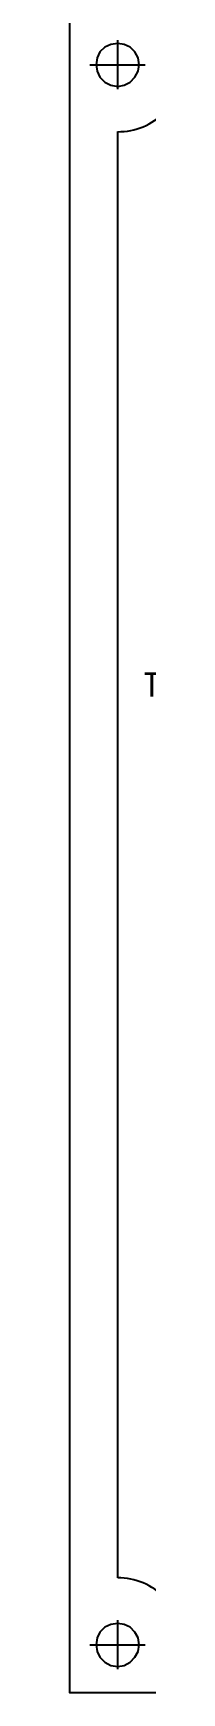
# Model space of a CAD drawing. Header units: millimetres. Extents: x 183355 to 194386, y -190559 to -183233.
# Drawn here: x 185751.5 to 185759.4, y -184495.9 to -184322.5 of the extents above; entities that cross this region are included whole.
import ezdxf

# ---------------------------------------------------------------- set-up
doc = ezdxf.new("R2010")
doc.units = ezdxf.units.MM
doc.header["$LTSCALE"] = 13
doc.layers.add('2', color=3, linetype='Continuous')
doc.layers.add('PDF_Geometry', color=7, linetype='Continuous')
doc.styles.add('PDF FangSong', font='simfang.ttf')

msp = doc.modelspace()

# ---------------------------------------------------------------- linework, layer by layer
at = {"layer": 'PDF_Geometry', "lineweight": 25}
for points in [[(185751.493, -184320.839), (185901.514, -184320.839), (185901.514, -184495.854), (185751.493, -184495.854), (185751.493, -184320.839)], [(185758.738, -184325.837), (185758.626, -184325.107), (185758.289, -184324.489), (185757.783, -184323.984), (185757.165, -184323.703), (185756.491, -184323.591), (185755.761, -184323.703), (185755.143, -184323.984), (185754.638, -184324.489), (185754.357, -184325.107), (185754.245, -184325.837), (185754.357, -184326.511), (185754.638, -184327.129), (185755.143, -184327.635), (185755.761, -184327.972), (185756.491, -184328.084), (185757.165, -184327.972), (185757.783, -184327.635), (185758.289, -184327.129), (185758.626, -184326.511), (185758.738, -184325.837)], [(185756.491, -184328.365), (185756.491, -184323.254)], [(185753.571, -184325.837), (185759.356, -184325.837)], [(185753.908, -184325.837), (185759.019, -184325.837)], [(185756.491, -184483.834), (185756.491, -184332.802)], [(185756.491, -184493.383), (185756.491, -184488.271)], [(185758.738, -184490.855), (185758.626, -184490.125), (185758.289, -184489.507), (185757.783, -184489.002), (185757.165, -184488.721), (185756.491, -184488.608), (185755.761, -184488.721), (185755.143, -184489.002), (185754.638, -184489.507), (185754.357, -184490.125), (185754.245, -184490.855), (185754.357, -184491.529), (185754.638, -184492.147), (185755.143, -184492.652), (185755.761, -184492.989), (185756.491, -184493.102), (185757.165, -184492.989), (185757.783, -184492.652), (185758.289, -184492.147), (185758.626, -184491.529), (185758.738, -184490.855)], [(185753.571, -184490.855), (185759.356, -184490.855)], [(185753.908, -184490.855), (185759.019, -184490.855)]]:
    msp.add_lwpolyline(points, dxfattribs=at)
for centre, radius, start, end in [((185756.525, -184325.892), 6.925, 269.71884, 0.45049), ((185756.506, -184490.805), 6.955, 359.59046, 90.11743)]:
    msp.add_arc(centre, radius, start, end, dxfattribs=at)

# ---------------------------------------------------------------- texts
at = {"layer": '2', "linetype": 'Continuous', "insert": (185759.228, -184391.871), "char_height": 2.53409, "attachment_point": 7, "style": 'PDF FangSong'}
msp.add_mtext('\\W0.988717;TANK & FITTINGS:', dxfattribs=at)

doc.saveas('drawing.dxf')
